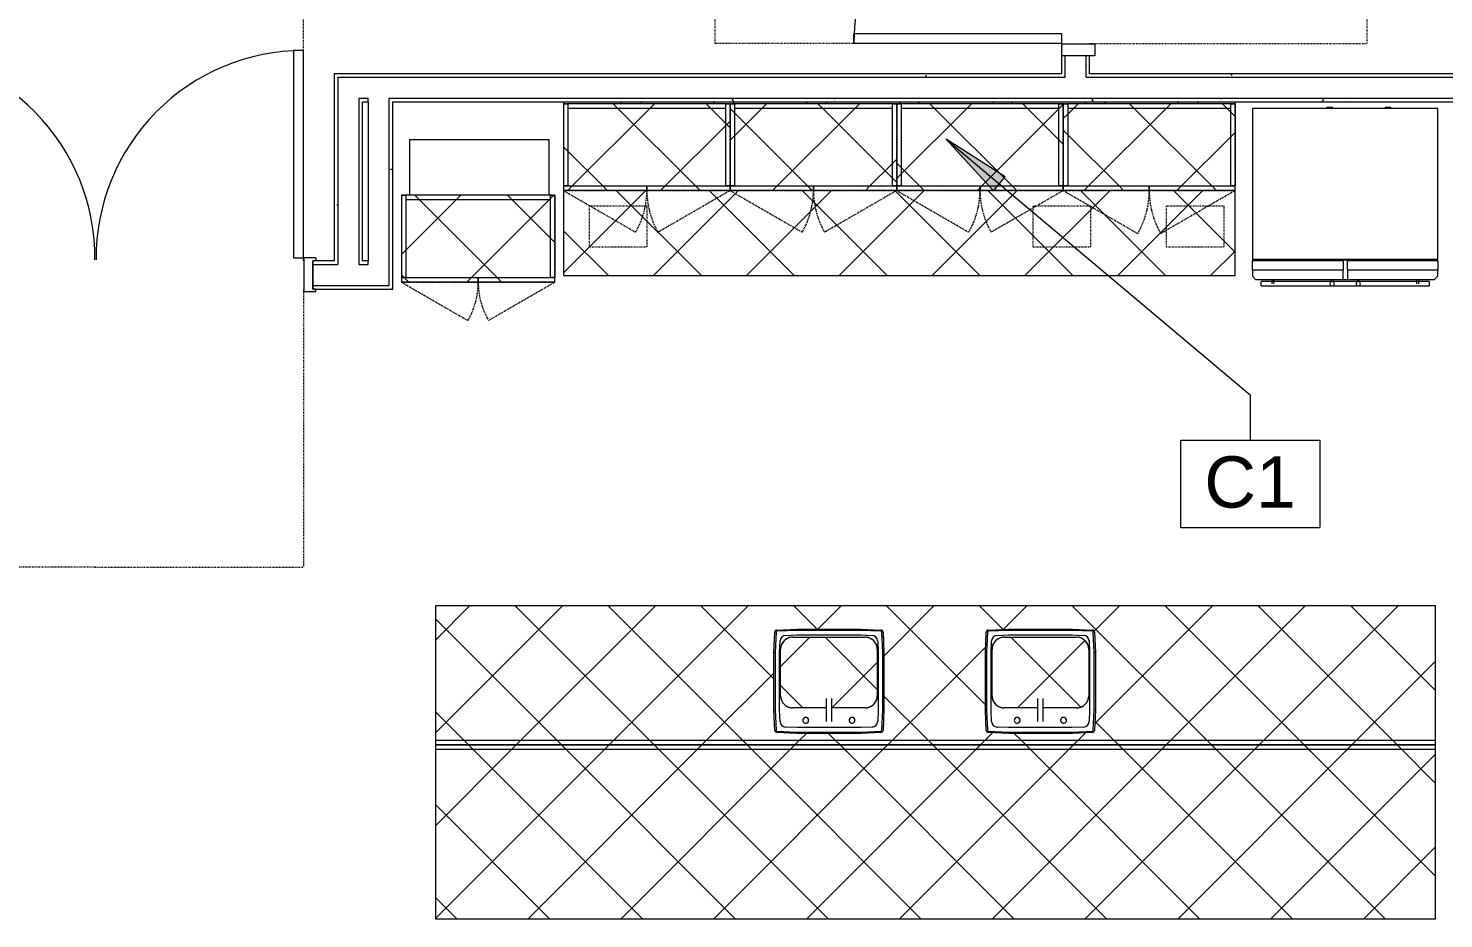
# Model space of a CAD drawing. Header units: inches. Extents: x 25329 to 28023, y 11893 to 13703.
# Drawn here: x 27332.1 to 27576.3, y 12435.1 to 12588.8 of the extents above; entities that cross this region are included whole.
import ezdxf

# ---------------------------------------------------------------- set-up
doc = ezdxf.new("R2010")
doc.units = ezdxf.units.IN
doc.header["$MEASUREMENT"] = 0
doc.linetypes.add('Dash', pattern=[0.25, 0.125, -0.125])
doc.linetypes.add('Hidden', pattern=[0.28125, 0.1875, -0.09375])
for name, color, linetype, lineweight in [('A-ANNO-KEYN', 231, 'Continuous', 9), ('A-DOOR', 31, 'Continuous', 13), ('A-DOOR-FRAM', 31, 'Continuous', 20), ('A-GENM', 13, 'Continuous', 13), ('A-WALL', 113, 'Continuous', 13), ('A-WALL-PATT', 111, 'Continuous', 13), ('I-WALL', 2, 'Continuous', 13), ('P-SANR-FIXT', 6, 'Continuous', 9), ('Q-CASE', 31, 'Continuous', 9), ('Q-CASE-HDLN', 31, 'Dash', 9), ('Q-SPCQ', 91, 'Continuous', 9), ('Q-SPCQ-HDLN', 91, 'Dash', 9)]:
    doc.layers.add(name, color=color, linetype=linetype, lineweight=lineweight)
doc.styles.add('Arial', font='arial.ttf', dxfattribs={"height": 8.851796})
pattern_1 = [(225, (27527.678, 12465.079), (8.012227, -8.012227), []), (315, (27527.678, 12465.079), (8.012227, 8.012227), [])]
pattern_2 = [(0, (0, 0), (30.72, 7.68), [1.267, -21.773, 1.267, -21.773, -122.88]), (0, (0, 0), (30.72, 7.68), [-46.08, 1.267, -44.813, 1.267, -21.773, -53.76]), (0, (0, 0), (30.72, 7.68), [-115.2, 1.267, -14.093, 1.267, -37.133]), (120, (11.52, 3.84), (-22.0110751, 22.7643004), [1.267, -21.773, 1.267, -21.773, -122.88]), (120, (11.52, 3.84), (-22.0110751, 22.7643004), [-46.08, 1.267, -44.813, 1.267, -21.773, -53.76]), (120, (11.52, 3.84), (-22.0110751, 22.7643004), [-115.2, 1.267, -14.093, 1.267, -37.133]), (240, (15.36, 19.2), (-8.7089249, -30.4443004), [1.267, -21.773, 1.267, -21.773, -122.88]), (240, (15.36, 19.2), (-8.7089249, -30.4443004), [-46.08, 1.267, -44.813, 1.267, -21.773, -53.76]), (240, (15.36, 19.2), (-8.7089249, -30.4443004), [-115.2, 1.267, -14.093, 1.267, -37.133])]
pattern_3 = [(225, (27455.191, 12578.163), (8.012227, -8.012227), []), (315, (27455.191, 12578.163), (8.012227, 8.012227), [])]
pattern_4 = [(45, (-27471.708, -12576.106), (-8.012227, 8.012227), []), (135, (-27471.708, -12576.106), (-8.012227, -8.012227), [])]
pattern_5 = [(225, (27424.941, 12562.344), (8.012227, -8.012227), []), (315, (27424.941, 12562.344), (8.012227, 8.012227), [])]
pattern_6 = [(225, (27483.941, 12578.163), (8.012227, -8.012227), []), (315, (27483.941, 12578.163), (8.012227, 8.012227), [])]
pattern_7 = [(225, (27512.691, 12578.163), (8.012227, -8.012227), []), (315, (27512.691, 12578.163), (8.012227, 8.012227), [])]
pattern_8 = [(225, (27542.345, 12578.163), (8.012227, -8.012227), []), (315, (27542.345, 12578.163), (8.012227, 8.012227), [])]

# ---------------------------------------------------------------- blocks, each defined once
blk = doc.blocks.new('C-Counter Top - ADJ HEIGHT-5069320-FIRST FLOOR CONSTRUCTION')
at = {"layer": 'Q-CASE'}
h = blk.add_hatch(dxfattribs=at)
h.set_pattern_fill('FP2_3', color=256, style=0, pattern_type=2)
h.set_pattern_definition(pattern_1)
h.paths.add_polyline_path([(50.32, 0), (-47.26, 0), (-47.26, -0.75), (125.35, -0.75), (125.35, 0), (58.52, 0)], flags=0)
h = blk.add_hatch(dxfattribs=at)
h.set_pattern_fill('FP2_3', color=256, style=0, pattern_type=2)
h.set_pattern_definition(pattern_1)
h.paths.add_polyline_path([(-7.05, -0.75), (-47.26, -0.75), (-47.26, -24), (125.35, -24), (125.35, -0.75), (9.34, -0.75)], flags=0)
h.paths.add_polyline_path([(26.45, -2), (27.18, -2.03), (30.01, -2.2), (30.17, -2.26), (30.28, -2.52), (30.43, -6.4), (30.43, -16.01), (30.23, -19.58), (30.17, -19.74), (29.91, -19.84), (25.74, -20), (14.68, -19.97), (11.85, -19.8), (11.7, -19.74), (11.59, -19.48), (11.43, -15.46), (11.45, -5.71), (11.63, -2.42), (11.7, -2.26), (11.96, -2.16), (15.43, -2), (25.74, -2)], flags=0)
h.paths.add_polyline_path([(61.18, -2), (63.68, -2.03), (66.51, -2.2), (66.67, -2.26), (66.78, -2.52), (66.93, -6.4), (66.93, -16.01), (66.73, -19.58), (66.67, -19.74), (66.41, -19.84), (62.46, -20), (51.18, -19.97), (48.35, -19.8), (48.2, -19.74), (48.09, -19.48), (47.93, -15.46), (47.95, -5.71), (48.13, -2.42), (48.2, -2.26), (48.46, -2.16), (51.93, -2), (58.52, -2)], flags=0)
h.paths.add_polyline_path([(21.79, -6.4), (21.42, -6.4), (21.43, -7.64), (21.42, -7.9), (21.42, -8.16), (21.37, -8.28), (21.27, -8.32), (21.25, -8.41), (21.06, -8.52), (20.93, -8.48), (20.76, -8.5), (20.58, -8.39), (20.58, -8.31), (20.5, -8.28), (20.43, -8.03), (20.48, -8.01), (20.45, -7.74), (20.44, -7.4), (20.44, -6.4), (14.68, -6.4), (14.14, -6.47), (13.63, -6.68), (13.2, -7.02), (12.87, -7.45), (12.66, -7.96), (12.59, -8.5), (12.59, -16.5), (12.66, -17.04), (12.87, -17.55), (13.33, -18.08), (13.63, -18.32), (14.14, -18.53), (14.68, -18.6), (27.18, -18.6), (27.73, -18.53), (28.23, -18.32), (28.68, -17.97), (29, -17.55), (29.21, -17.04), (29.28, -16.5), (29.28, -8.5), (29.21, -7.96), (29, -7.45), (28.67, -7.02), (28.23, -6.68), (27.73, -6.47), (27.18, -6.4), (24.68, -6.4)], flags=0)
h.paths.add_polyline_path([(53.08, -6.4), (51.18, -6.4), (50.64, -6.47), (50.13, -6.68), (49.7, -7.02), (49.37, -7.45), (49.16, -7.96), (49.09, -8.5), (49.09, -16.5), (49.16, -17.04), (49.37, -17.55), (49.83, -18.08), (50.13, -18.32), (50.64, -18.53), (51.18, -18.6), (63.68, -18.6), (64.23, -18.53), (64.73, -18.32), (65.18, -17.97), (65.5, -17.55), (65.71, -17.04), (65.78, -16.5), (65.78, -8.5), (65.71, -7.96), (65.5, -7.45), (65.17, -7.02), (64.73, -6.68), (64.23, -6.47), (63.68, -6.4), (57.92, -6.4), (57.93, -7.64), (57.92, -7.9), (57.92, -8.16), (57.87, -8.28), (57.77, -8.32), (57.75, -8.41), (57.56, -8.52), (57.43, -8.48), (57.26, -8.5), (57.08, -8.39), (57.08, -8.31), (57, -8.28), (56.93, -8.03), (56.98, -8.01), (56.95, -7.74), (56.94, -7.4), (56.94, -6.4), (53.18, -6.4)], flags=0)
for p, q in [((125.35, 0), (-47.26, 0)), ((-47.26, 0), (-47.26, -0.75)), ((125.35, -0.75), (125.35, 0)), ((-47.26, -0.75), (-47.26, -24)), ((-47.26, -0.75), (125.35, -0.75)), ((125.35, -24), (125.35, -0.75)), ((-47.26, -24), (125.35, -24))]:
    blk.add_line(p, q, dxfattribs=at)
blk = doc.blocks.new('Double Flush - Int-F-WDMF-72_ x 84_-4907585-FIRST FLOOR CONSTRUCTION')
at = {"layer": 'A-DOOR', "lineweight": 20}
for p, q in [((-34.16, -2.94), (-35.91, -2.94)), ((-35.91, -2.94), (-35.91, -38.75)), ((-34.16, -38.75), (-34.16, -2.94)), ((34.16, -2.94), (35.91, -2.94)), ((34.16, -38.75), (34.16, -2.94)), ((35.91, -2.94), (35.91, -38.75)), ((-35.91, -38.75), (-34.16, -38.75)), ((35.91, -38.75), (34.16, -38.75))]:
    blk.add_line(p, q, dxfattribs=at)
at = {"layer": 'A-DOOR', "lineweight": 9}
for centre, start, end in [((-35.91, -2.94), 270, 0.5), ((35.91, -2.94), 179.5, 270)]:
    blk.add_arc(centre, 35.81, start, end, dxfattribs=at)
at = {"layer": 'A-DOOR-FRAM'}
for p, q in [((-38, 2.94), (-38, 2.44)), ((-38, 2.94), (-36, 2.94)), ((-36, 2.94), (-36, -2.94)), ((36, 2.94), (36, -2.94)), ((36, 2.94), (38, 2.94)), ((38, 2.94), (38, 2.44)), ((-38, 2.44), (-37.5, 2.44)), ((-37.5, 2.44), (-37.5, -2.44)), ((37.5, 2.44), (37.5, -2.44)), ((37.5, 2.44), (38, 2.44)), ((-38, -2.94), (-38, -2.44)), ((-38, -2.44), (-37.5, -2.44)), ((37.5, -2.44), (38, -2.44)), ((38, -2.94), (38, -2.44)), ((-38, -2.94), (-36, -2.94)), ((36, -2.94), (38, -2.94))]:
    blk.add_line(p, q, dxfattribs=at)
at = {"layer": 'A-GENM', "linetype": 'Dash', "lineweight": 9}
for p, q in [((0.09, 50.44), (-35.91, 50.44)), ((-35.91, 2.44), (-35.91, 50.44)), ((0.09, 50.44), (35.91, 50.44)), ((35.91, 2.44), (35.91, 50.44)), ((35.87, 2.44), (35.91, 2.44)), ((-35.91, -2.44), (-35.91, -62.44)), ((35.87, -2.44), (35.91, -2.44)), ((35.91, -2.44), (35.91, -62.44)), ((-35.91, -62.44), (35.91, -62.44))]:
    blk.add_line(p, q, dxfattribs=at)
blk = doc.blocks.new('P-Sink-Rectangular - PSR1918-3060176-FIRST FLOOR CONSTRUCTION')
at = {"layer": 'P-SANR-FIXT'}
for p, q in [((-9.5, 4.97), (-9.34, 8.49)), ((-9.13, 8.48), (-9.28, 4.96)), ((-8.99, 8.84), (-5.52, 9)), ((-5.51, 8.78), (-8.98, 8.63)), ((-7.47, 7.92), (-5.51, 8)), ((-5.52, 9), (5.52, 9)), ((-5.52, 9), (-5.51, 8.78)), ((5.51, 8.78), (-5.51, 8.78)), ((-5.51, 8), (5.51, 8)), ((5.52, 9), (5.51, 8.78)), ((8.98, 8.63), (5.51, 8.78)), ((5.51, 8), (7.47, 7.92)), ((5.52, 9), (8.99, 8.84)), ((9.28, 4.96), (9.13, 8.48)), ((9.34, 8.49), (9.5, 4.97)), ((-9.5, 4.97), (-9.28, 4.96)), ((-9.5, -4.97), (-9.5, 4.97)), ((-9.28, 4.96), (-9.28, -4.96)), ((-8.5, 5.01), (-8.42, 6.97)), ((-8.5, -5.01), (-8.5, 5.01)), ((8.42, 6.97), (8.5, 5.01)), ((8.5, 5.01), (8.5, -5.01)), ((9.5, 4.97), (9.28, 4.96)), ((9.28, -4.96), (9.28, 4.96)), ((9.5, 4.97), (9.5, -4.97)), ((-8.35, -5.5), (-8.35, 2.5)), ((-8.35, -5.5), (-8.35, 2.5)), ((-6.25, 4.6), (-0.49, 4.6)), ((-6.25, 4.6), (-0.49, 4.6)), ((0.48, 4.6), (6.25, 4.6)), ((0.48, 4.6), (6.25, 4.6)), ((8.35, 2.5), (8.35, -5.5)), ((8.35, 2.5), (8.35, -5.5)), ((-9.5, -4.97), (-9.28, -4.96)), ((-9.34, -8.49), (-9.5, -4.97)), ((-9.28, -4.96), (-9.13, -8.48)), ((-8.42, -6.97), (-8.5, -5.01)), ((8.5, -5.01), (8.42, -6.97)), ((9.13, -8.48), (9.28, -4.96)), ((9.5, -4.97), (9.28, -4.96)), ((9.5, -4.97), (9.34, -8.49)), ((-5.52, -9), (-8.99, -8.84)), ((-8.98, -8.63), (-5.51, -8.78)), ((-5.51, -8), (-7.47, -7.92)), ((6.25, -7.6), (-6.25, -7.6)), ((6.25, -7.6), (-6.25, -7.6)), ((-5.52, -9), (-5.51, -8.78)), ((5.52, -9), (-5.52, -9)), ((5.51, -8), (-5.51, -8)), ((-5.51, -8.78), (5.51, -8.78)), ((7.47, -7.92), (5.51, -8)), ((5.51, -8.78), (8.98, -8.63)), ((5.52, -9), (5.51, -8.78)), ((8.99, -8.84), (5.52, -9))]:
    blk.add_line(p, q, dxfattribs=at)
at = {"layer": 'P-SANR-FIXT', "flags": 128}
for points in [[(-0.5, 6.97), (-0.5, 6.97), (-0.5, 6.96), (-0.5, 6.95), (-0.5, 6.94), (-0.5, 6.93), (-0.5, 6.91), (-0.5, 6.89), (-0.5, 6.87), (-0.5, 6.84), (-0.5, 6.81), (-0.5, 6.78), (-0.5, 6.74), (-0.5, 6.7), (-0.5, 6.66), (-0.5, 6.62), (-0.5, 6.57), (-0.5, 6.52), (-0.5, 6.47), (-0.5, 6.42), (-0.5, 6.36), (-0.5, 6.3), (-0.5, 6.24), (-0.5, 6.18), (-0.5, 6.11), (-0.5, 6.05), (-0.5, 5.98), (-0.5, 5.91), (-0.5, 5.84), (-0.5, 5.77), (-0.5, 5.69), (-0.5, 5.62), (-0.5, 5.54), (-0.5, 5.46), (-0.5, 5.39), (-0.5, 5.31), (-0.5, 5.23), (-0.5, 5.15), (-0.5, 5.07), (-0.5, 4.99), (-0.5, 4.91), (-0.5, 4.83), (-0.5, 4.75), (-0.5, 4.67), (-0.5, 4.59), (-0.5, 4.51), (-0.5, 4.44), (-0.5, 4.36), (-0.5, 4.28), (-0.5, 4.21), (-0.5, 4.13), (-0.5, 4.06), (-0.5, 3.99), (-0.5, 3.92), (-0.5, 3.86), (-0.5, 3.79), (-0.5, 3.73), (-0.5, 3.66), (-0.5, 3.61), (-0.5, 3.55), (-0.5, 3.49), (-0.5, 3.44), (-0.5, 3.39), (-0.5, 3.34), (-0.5, 3.3), (-0.5, 3.25), (-0.5, 3.21), (-0.5, 3.18), (-0.5, 3.14), (-0.5, 3.11), (-0.5, 3.08), (-0.5, 3.06), (-0.5, 3.04), (-0.5, 3.02), (-0.5, 3), (-0.5, 2.99), (-0.5, 2.98), (-0.5, 2.97), (-0.5, 2.97), (-0.5, 2.97)], [(0.5, 2.97), (0.5, 2.97), (0.5, 2.97), (0.5, 2.98), (0.5, 2.99), (0.5, 3.01), (0.5, 3.02), (0.5, 3.05), (0.5, 3.07), (0.5, 3.1), (0.5, 3.13), (0.5, 3.16), (0.5, 3.19), (0.5, 3.23), (0.5, 3.27), (0.5, 3.32), (0.5, 3.36), (0.5, 3.41), (0.5, 3.46), (0.5, 3.52), (0.5, 3.57), (0.5, 3.63), (0.5, 3.69), (0.5, 3.76), (0.5, 3.82), (0.5, 3.89), (0.5, 3.95), (0.5, 4.02), (0.5, 4.1), (0.5, 4.17), (0.5, 4.24), (0.5, 4.32), (0.5, 4.39), (0.5, 4.47), (0.5, 4.55), (0.5, 4.63), (0.5, 4.71), (0.5, 4.79), (0.5, 4.87), (0.5, 4.95), (0.5, 5.03), (0.5, 5.11), (0.5, 5.19), (0.5, 5.26), (0.5, 5.34), (0.5, 5.42), (0.5, 5.5), (0.5, 5.58), (0.5, 5.65), (0.5, 5.73), (0.5, 5.8), (0.5, 5.87), (0.5, 5.94), (0.5, 6.01), (0.5, 6.08), (0.5, 6.14), (0.5, 6.21), (0.5, 6.27), (0.5, 6.33), (0.5, 6.39), (0.5, 6.44), (0.5, 6.49), (0.5, 6.55), (0.5, 6.59), (0.5, 6.64), (0.5, 6.68), (0.5, 6.72), (0.5, 6.76), (0.5, 6.79), (0.5, 6.82), (0.5, 6.85), (0.5, 6.88), (0.5, 6.9), (0.5, 6.92), (0.5, 6.93), (0.5, 6.95), (0.5, 6.96), (0.5, 6.96), (0.5, 6.97), (0.5, 6.97)]]:
    blk.add_lwpolyline(points, dxfattribs=at)
at = {"layer": 'P-SANR-FIXT'}
for centre, radius, start, end in [((-8.97, 8.47), 0.371, 92.5667, 177.4333), ((-8.97, 8.47), 0.156, 92.5667, 177.4333), ((-7.42, 6.92), 0.995, 92.5667, 177.4333), ((7.42, 6.92), 0.995, 2.5667, 87.4333), ((8.97, 8.47), 0.156, 2.5667, 87.4333), ((8.97, 8.47), 0.371, 2.5667, 87.4333), ((-4, 6.75), 0.5, 360, 180), ((-4, 6.75), 0.5, 180, 360), ((-4, 6.75), 0.5, 180, 270), ((-4, 6.75), 0.5, 180, 270), ((-4, 6.75), 0.5, 135, 165), ((-4, 6.75), 0.5, 135, 165), ((-4, 6.75), 0.5, 195, 240), ((-4, 6.75), 0.5, 195, 240), ((-4, 6.75), 0.5, 60, 120), ((-4, 6.75), 0.5, 60, 120), ((-4, 6.75), 0.5, 75, 105), ((-4, 6.75), 0.5, 75, 105), ((-4, 6.75), 0.5, 255, 270), ((-4, 6.75), 0.5, 255, 270), ((-4, 6.75), 0.5, 0, 45), ((-4, 6.75), 0.5, 15, 45), ((-4, 6.75), 0.5, 0, 45), ((-4, 6.75), 0.5, 15, 45), ((-4, 6.75), 0.5, 315, 360), ((-4, 6.75), 0.5, 315, 360), ((-4, 6.75), 0.5, 315, 345), ((-4, 6.75), 0.5, 315, 345), ((4, 6.75), 0.5, 360, 180), ((4, 6.75), 0.5, 135, 180), ((4, 6.75), 0.5, 135, 180), ((4, 6.75), 0.5, 165, 180), ((4, 6.75), 0.5, 165, 180), ((4, 6.75), 0.5, 180, 360), ((4, 6.75), 0.5, 180, 225), ((4, 6.75), 0.5, 180, 195), ((4, 6.75), 0.5, 180, 225), ((4, 6.75), 0.5, 180, 195), ((4, 6.75), 0.5, 135, 150), ((4, 6.75), 0.5, 135, 150), ((4, 6.75), 0.5, 210, 225), ((4, 6.75), 0.5, 210, 225), ((4, 6.75), 0.5, 0, 120), ((4, 6.75), 0.5, 0, 120), ((4, 6.75), 0.5, 240, 300), ((4, 6.75), 0.5, 240, 300), ((4, 6.75), 0.5, 75, 105), ((4, 6.75), 0.5, 75, 105), ((4, 6.75), 0.5, 255, 270), ((4, 6.75), 0.5, 255, 270), ((4, 6.75), 0.5, 30, 60), ((4, 6.75), 0.5, 30, 60), ((4, 6.75), 0.5, 315, 345), ((4, 6.75), 0.5, 315, 345), ((4, 6.75), 0.5, 315, 330), ((4, 6.75), 0.5, 315, 330), ((-6.25, 2.5), 2.1, 90, 180), ((-6.25, 2.5), 2.1, 90, 180), ((-6.25, 2.5), 2.1, 160.0288, 180), ((-6.25, 2.5), 2.1, 115.0288, 154.9712), ((-6.25, 2.5), 2.1, 90, 109.9712), ((6.25, 2.5), 2.1, 70.0288, 90), ((6.25, 2.5), 2.1, 0, 90), ((6.25, 2.5), 2.1, 0, 90), ((6.25, 2.5), 2.1, 25.0288, 64.9712), ((6.25, 2.5), 2.1, 0, 19.9712), ((-7.42, -6.92), 0.995, 182.5667, 267.4333), ((-6.25, -5.5), 2.1, 180, 199.9712), ((-6.25, -5.5), 2.1, 180, 270), ((-6.25, -5.5), 2.1, 180, 270), ((-6.25, -5.5), 2.1, 205.0288, 244.9712), ((6.25, -5.5), 2.1, 270, 360), ((6.25, -5.5), 2.1, 270, 360), ((6.25, -5.5), 2.1, 295.0288, 334.9712), ((7.42, -6.92), 0.995, 272.5667, 357.4333), ((6.25, -5.5), 2.1, 340.0288, 360), ((-8.97, -8.47), 0.371, 182.5667, 267.4333), ((-8.97, -8.47), 0.156, 182.5667, 267.4333), ((-6.25, -5.5), 2.1, 250.0288, 270), ((6.25, -5.5), 2.1, 270, 289.9712), ((8.97, -8.47), 0.156, 272.5667, 357.4333), ((8.97, -8.47), 0.371, 272.5667, 357.4333)]:
    blk.add_arc(centre, radius, start, end, dxfattribs=at)
blk = doc.blocks.new('C-Counter Top - COUNTER - NO BACKSPLASH-5075366-FIRST FLOOR CONSTRUCTION')
at = {"layer": 'Q-CASE'}
h = blk.add_hatch(dxfattribs=at)
h.set_pattern_fill('FP2_3', color=256, style=0, pattern_type=2)
h.set_pattern_definition(pattern_1)
h.paths.add_polyline_path([(125.35, 30), (-47.26, 30), (-47.26, 0.75), (125.35, 0.75), (125.35, 19.05)], flags=0)
h = blk.add_hatch(dxfattribs=at)
h.set_pattern_fill('FP2_3', color=256, style=0, pattern_type=2)
h.set_pattern_definition(pattern_1)
h.paths.add_polyline_path([(-47.26, 0.75), (-47.26, 0), (125.35, 0), (125.35, 0.75), (-7.05, 0.75)], flags=0)
for p, q in [((125.35, 30), (-47.26, 30)), ((-47.26, 30), (-47.26, 0.75)), ((125.35, 0.75), (125.35, 30)), ((125.35, 0.75), (-47.26, 0.75)), ((-47.26, 0.75), (-47.26, 0)), ((-47.26, 0), (125.35, 0)), ((125.35, 0), (125.35, 0.75))]:
    blk.add_line(p, q, dxfattribs=at)
blk = doc.blocks.new('Single Flush - OTJ_SOLIDFLUSH_ALUM-4900275-FIRST FLOOR CONSTRUCTION')
at = {"layer": 'A-DOOR', "lineweight": 20}
for p, q in [((16.16, -2.44), (17.91, -2.44)), ((16.16, -38.25), (16.16, -2.44)), ((17.91, -2.44), (17.91, -38.25)), ((17.91, -38.25), (16.16, -38.25))]:
    blk.add_line(p, q, dxfattribs=at)
at = {"layer": 'A-DOOR', "lineweight": 9}
blk.add_arc((17.91, -2.44), 35.81, 179.5, 270, dxfattribs=at)
at = {"layer": 'A-DOOR-FRAM'}
for p, q in [((-20, 3.31), (-20, -2.44)), ((-20, 3.31), (-18, 3.31)), ((-18, 3.31), (-18, -2.44)), ((18, 3.31), (18, -2.44)), ((18, 3.31), (20, 3.31)), ((20, 3.31), (20, -2.44)), ((-20, -2.44), (-18, -2.44)), ((18, -2.44), (20, -2.44))]:
    blk.add_line(p, q, dxfattribs=at)
at = {"layer": 'A-GENM', "linetype": 'Dash', "lineweight": 9}
for p, q in [((-17.91, 50.25), (-29.91, 50.25)), ((-29.91, 2.44), (-29.91, 50.25)), ((-17.91, 50.25), (17.91, 50.25)), ((-17.91, 2.44), (-17.91, 50.25)), ((17.91, 2.44), (17.91, 50.25)), ((17.87, 2.44), (17.91, 2.44)), ((-35.91, -2.44), (-35.91, -62.25)), ((17.87, -2.44), (17.91, -2.44)), ((17.91, -2.44), (17.91, -62.25)), ((-35.91, -62.25), (17.91, -62.25))]:
    blk.add_line(p, q, dxfattribs=at)
blk = doc.blocks.new('A-Refrigerator - A-Refrigerator-5300330-FIRST FLOOR CONSTRUCTION')
at = {"layer": 'Q-SPCQ'}
for p, q in [((16, 13.75), (-16, 13.75)), ((-16, 13.75), (-16, -12.25)), ((-3.18, 14), (-3.18, 13.75)), ((-3.16, 14), (-3.18, 14)), ((-3.18, 14), (-2.18, 14)), ((-2.18, 14), (-2.2, 14)), ((-2.18, 13.75), (-2.18, 14)), ((6.88, 14), (6.88, 13.75)), ((6.9, 14), (6.88, 14)), ((6.88, 14), (7.88, 14)), ((7.88, 14), (7.86, 14)), ((7.88, 13.75), (7.88, 14)), ((16, -12.25), (16, 13.75)), ((-16, -12.25), (16, -12.25)), ((-0.36, -12.44), (-16, -12.44)), ((-16, -12.44), (-16, -12.5)), ((-16, -12.5), (-0.36, -12.5)), ((-16, -14.13), (-16, -12.5)), ((-0.36, -14.13), (-16, -14.13)), ((-16, -14.13), (-16, -15.21)), ((-0.36, -12.5), (-0.36, -12.44)), ((16, -12.44), (-0.36, -12.44)), ((-0.36, -12.5), (-0.36, -14.13)), ((-0.36, -15.75), (-0.36, -14.13)), ((0.39, -12.5), (16, -12.5)), ((0.39, -14.13), (0.39, -12.5)), ((16, -14.13), (0.39, -14.13)), ((0.39, -14.13), (0.39, -15.75)), ((16, -12.5), (16, -12.44)), ((16, -12.5), (16, -14.13)), ((16, -15.14), (16, -14.13)), ((-16, -15.21), (-15.46, -15.75)), ((-15.46, -15.75), (-0.36, -15.75)), ((-2.41, -16.13), (-14.5, -16.13)), ((-14.5, -16.88), (-14.5, -16.13)), ((-14.5, -16.88), (14.5, -16.88)), ((-12.69, -15.75), (-12.69, -16.13)), ((-12.69, -15.75), (-12.69, -16.5)), ((-12.31, -16.13), (-12.31, -15.75)), ((-12.31, -16.5), (-12.31, -15.75)), ((-2.42, -15.75), (-2.42, -16.17)), ((-2.42, -15.75), (-2.42, -16.17)), ((2.05, -16.13), (-2.05, -16.13)), ((-2.04, -16.17), (-2.04, -15.75)), ((-2.04, -16.17), (-2.04, -15.75)), ((-0.36, -15.75), (0.39, -15.75)), ((0.39, -15.75), (15.39, -15.75)), ((2.04, -15.75), (2.04, -16.17)), ((2.04, -15.75), (2.04, -16.17)), ((14.5, -16.13), (2.41, -16.13)), ((2.42, -16.17), (2.42, -15.75)), ((2.42, -16.17), (2.42, -15.75)), ((12.31, -15.75), (12.31, -16.13)), ((12.31, -15.75), (12.31, -16.5)), ((12.69, -16.13), (12.69, -15.75)), ((12.69, -16.5), (12.69, -15.75)), ((14.5, -16.13), (14.5, -16.88)), ((15.39, -15.75), (16, -15.14))]:
    blk.add_line(p, q, dxfattribs=at)
for centre, start, end in [((-2.25, -16.5), 90, 270), ((-2.25, -16.5), 270, 90), ((2.25, -16.5), 90, 270), ((2.25, -16.5), 270, 90)]:
    blk.add_arc(centre, 0.375, start, end, dxfattribs=at)
blk = doc.blocks.new('CW Cupbd Ohead - 23_5_h x 13 7_8_d - 2 Doors - 1 Shelf-5304517-FIRST FLOOR CONSTRUCTION')
at = {"layer": 'Q-CASE'}
h = blk.add_hatch(dxfattribs=at)
h.set_pattern_fill('FP2_7', color=256, style=0, pattern_type=2)
h.set_pattern_definition(pattern_3)
h.paths.add_polyline_path([(2.75, 17.36), (2, 17.36), (2, 16.57), (16.37, 16.57), (16.37, 17.36)], flags=0)
h = blk.add_hatch(dxfattribs=at)
h.set_pattern_fill('FP2_7', color=256, style=0, pattern_type=2)
h.set_pattern_definition(pattern_3)
h.paths.add_polyline_path([(16.37, 17.36), (16.37, 16.57), (30.75, 16.57), (30.75, 17.36), (30, 17.36)], flags=0)
h = blk.add_hatch(dxfattribs=at)
h.set_pattern_fill('FP2_7', color=256, style=0, pattern_type=2)
h.set_pattern_definition(pattern_3)
h.paths.add_polyline_path([(2, 16.57), (2, 2.36), (2.75, 2.36), (2.75, 16.57)], flags=0)
h = blk.add_hatch(dxfattribs=at)
h.set_pattern_fill('FP2_7', color=256, style=0, pattern_type=2)
h.set_pattern_definition(pattern_3)
h.paths.add_polyline_path([(16.37, 16.57), (2.75, 16.57), (2.75, 3.11), (30, 3.11), (30, 16.57)], flags=0)
h = blk.add_hatch(dxfattribs=at)
h.set_pattern_fill('FP2_7', color=256, style=0, pattern_type=2)
h.set_pattern_definition(pattern_3)
h.paths.add_polyline_path([(30, 16.57), (30, 2.36), (30.75, 2.36), (30.75, 16.57)], flags=0)
h = blk.add_hatch(dxfattribs=at)
h.set_pattern_fill('FP2_7', color=256, style=0, pattern_type=2)
h.set_pattern_definition(pattern_3)
h.paths.add_polyline_path([(2.75, 3.11), (2.75, 2.36), (30, 2.36), (30, 3.11)], flags=0)
at = {"layer": 'Q-CASE', "linetype": 'Hidden'}
for p, q in [((2, 17.36), (14.44, 24.55)), ((30.75, 17.36), (18.3, 24.55))]:
    blk.add_line(p, q, dxfattribs=at)
at = {"layer": 'Q-CASE'}
for p, q in [((2, 17.36), (16.37, 17.36)), ((2, 17.36), (2, 16.57)), ((16.37, 16.57), (16.37, 17.36)), ((16.37, 17.36), (30.75, 17.36)), ((16.37, 17.36), (16.37, 16.57)), ((30.75, 16.57), (30.75, 17.36)), ((16.37, 16.57), (2, 16.57)), ((2, 16.57), (2.75, 16.57)), ((2, 2.36), (2, 16.57)), ((2.75, 16.57), (2.75, 2.36)), ((30.75, 16.57), (16.37, 16.57)), ((30, 16.57), (30.75, 16.57)), ((30, 2.36), (30, 16.57)), ((30.75, 2.36), (30.75, 16.57)), ((30, 3.11), (2.75, 3.11)), ((2.75, 2.36), (2, 2.36)), ((2.75, 2.36), (30, 2.36)), ((30.75, 2.36), (30, 2.36))]:
    blk.add_line(p, q, dxfattribs=at)
at = {"layer": 'Q-CASE', "linetype": 'Hidden'}
for centre, start, end in [((2, 17.36), 359.5, 30), ((30.75, 17.36), 150, 180.5)]:
    blk.add_arc(centre, 14.37, start, end, dxfattribs=at)
at = {"layer": 'Q-CASE-HDLN'}
for p, q in [((30.75, 17.36), (2, 17.36)), ((2, 17.36), (2, 2.36)), ((30.75, 2.36), (30.75, 17.36)), ((2, 2.36), (30.75, 2.36))]:
    blk.add_line(p, q, dxfattribs=at)
blk = doc.blocks.new('A - REGRIGERATOR - KEG - A - REGRIGERATOR - KEG-5077391-FIRST FLOOR CONSTRUCTION')
at = {"layer": 'Q-SPCQ'}
for p, q in [((27638.71, 12541.2), (27629.13, 12541.2)), ((27638.71, 12517.13), (27638.71, 12541.2)), ((27629.13, 12517.13), (27638.71, 12517.13))]:
    blk.add_line(p, q, dxfattribs=at)
blk = doc.blocks.new('C-Counter Top - COUNTER - NO BACKSPLASH-5303810-FIRST FLOOR CONSTRUCTION')
at = {"layer": 'Q-CASE'}
h = blk.add_hatch(dxfattribs=at)
h.set_pattern_fill('FP2_9', color=256, style=0, pattern_type=2)
h.set_pattern_definition(pattern_4)
h.paths.add_polyline_path([(63.02, -0.31), (68.64, -0.31), (68.64, 0), (-47.26, 0), (-47.26, -0.31), (39.74, -0.31)], flags=0)
h = blk.add_hatch(dxfattribs=at)
h.set_pattern_fill('FP2_9', color=256, style=0, pattern_type=2)
h.set_pattern_definition(pattern_4)
h.paths.add_polyline_path([(10.99, -30), (68.64, -30), (68.64, -15.31), (-47.26, -15.31), (-47.26, -30), (10.24, -30)], flags=0)
for p, q in [((-47.26, 0), (-47.26, -0.31)), ((68.64, -0.31), (68.64, 0)), ((-47.26, -15.31), (-47.26, -30)), ((68.64, -30), (68.64, -15.31)), ((-47.26, -30), (68.64, -30))]:
    blk.add_line(p, q, dxfattribs=at)
blk = doc.blocks.new('CW Cupbd Ohead - 23_5_h x 13 7_8_d - 2 Doors - 1 Shelf-5304574-FIRST FLOOR CONSTRUCTION')
at = {"layer": 'Q-CASE'}
h = blk.add_hatch(dxfattribs=at)
h.set_pattern_fill('FP2_10', color=256, style=0, pattern_type=2)
h.set_pattern_definition(pattern_5)
h.paths.add_polyline_path([(2, 17.36), (2, 16.57), (15.23, 16.57), (15.23, 17.36)], flags=0)
h = blk.add_hatch(dxfattribs=at)
h.set_pattern_fill('FP2_10', color=256, style=0, pattern_type=2)
h.set_pattern_definition(pattern_5)
h.paths.add_polyline_path([(28.46, 17.36), (15.23, 17.36), (15.23, 16.57), (28.46, 16.57), (28.46, 17.3)], flags=0)
h = blk.add_hatch(dxfattribs=at)
h.set_pattern_fill('FP2_10', color=256, style=0, pattern_type=2)
h.set_pattern_definition(pattern_5)
h.paths.add_polyline_path([(2, 16.57), (2, 2.36), (2.75, 2.36), (2.75, 16.57)], flags=0)
h = blk.add_hatch(dxfattribs=at)
h.set_pattern_fill('FP2_10', color=256, style=0, pattern_type=2)
h.set_pattern_definition(pattern_5)
h.paths.add_polyline_path([(27.71, 16.57), (2.75, 16.57), (2.75, 3.11), (27.71, 3.11)], flags=0)
h = blk.add_hatch(dxfattribs=at)
h.set_pattern_fill('FP2_10', color=256, style=0, pattern_type=2)
h.set_pattern_definition(pattern_5)
h.paths.add_polyline_path([(27.71, 16.57), (27.71, 2.36), (28.46, 2.36), (28.46, 16.57)], flags=0)
h = blk.add_hatch(dxfattribs=at)
h.set_pattern_fill('FP2_10', color=256, style=0, pattern_type=2)
h.set_pattern_definition(pattern_5)
h.paths.add_polyline_path([(2.75, 3.11), (2.75, 2.36), (27.71, 2.36), (27.71, 3.11), (3, 3.11)], flags=0)
at = {"layer": 'Q-CASE', "linetype": 'Hidden'}
for p, q in [((2, 17.36), (13.45, 23.98)), ((28.46, 17.36), (17, 23.98))]:
    blk.add_line(p, q, dxfattribs=at)
at = {"layer": 'Q-CASE'}
for p, q in [((2, 17.36), (15.23, 17.36)), ((2, 17.36), (2, 16.57)), ((15.23, 16.57), (15.23, 17.36)), ((15.23, 17.36), (28.46, 17.36)), ((15.23, 17.36), (15.23, 16.57)), ((28.46, 16.57), (28.46, 17.36)), ((15.23, 16.57), (2, 16.57)), ((2, 16.57), (2.75, 16.57)), ((2, 2.36), (2, 16.57)), ((2.75, 16.57), (2.75, 2.36)), ((28.46, 16.57), (15.23, 16.57)), ((27.71, 16.57), (28.46, 16.57)), ((27.71, 2.36), (27.71, 16.57)), ((28.46, 2.36), (28.46, 16.57)), ((27.71, 3.11), (2.75, 3.11)), ((2.75, 2.36), (2, 2.36)), ((2.75, 2.36), (27.71, 2.36)), ((28.46, 2.36), (27.71, 2.36))]:
    blk.add_line(p, q, dxfattribs=at)
at = {"layer": 'Q-CASE', "linetype": 'Hidden'}
for centre, start, end in [((2, 17.36), 359.5, 30), ((28.46, 17.36), 150, 180.5)]:
    blk.add_arc(centre, 13.23, start, end, dxfattribs=at)
at = {"layer": 'Q-CASE-HDLN'}
for p, q in [((28.46, 17.36), (2, 17.36)), ((2, 17.36), (2, 2.36)), ((28.46, 2.36), (28.46, 17.36)), ((2, 2.36), (28.46, 2.36))]:
    blk.add_line(p, q, dxfattribs=at)
blk = doc.blocks.new('CW Cupbd Ohead - 23_5_h x 13 7_8_d - 2 Doors - 1 Shelf-V11-FIRST FLOOR CONSTRUCTION')
at = {"layer": 'Q-CASE'}
h = blk.add_hatch(dxfattribs=at)
h.set_pattern_fill('FP2_11', color=256, style=0, pattern_type=2)
h.set_pattern_definition(pattern_6)
h.paths.add_polyline_path([(16.37, 17.36), (2, 17.36), (2, 16.57), (16.37, 16.57)], flags=0)
h = blk.add_hatch(dxfattribs=at)
h.set_pattern_fill('FP2_11', color=256, style=0, pattern_type=2)
h.set_pattern_definition(pattern_6)
h.paths.add_polyline_path([(30.75, 17.36), (16.37, 17.36), (16.37, 16.57), (30.75, 16.57)], flags=0)
h = blk.add_hatch(dxfattribs=at)
h.set_pattern_fill('FP2_11', color=256, style=0, pattern_type=2)
h.set_pattern_definition(pattern_6)
h.paths.add_polyline_path([(2, 16.57), (2, 2.36), (2.75, 2.36), (2.75, 16.57)], flags=0)
h = blk.add_hatch(dxfattribs=at)
h.set_pattern_fill('FP2_11', color=256, style=0, pattern_type=2)
h.set_pattern_definition(pattern_6)
h.paths.add_polyline_path([(16.37, 16.57), (2.75, 16.57), (2.75, 3.11), (30, 3.11), (30, 16.57)], flags=0)
h = blk.add_hatch(dxfattribs=at)
h.set_pattern_fill('FP2_11', color=256, style=0, pattern_type=2)
h.set_pattern_definition(pattern_6)
h.paths.add_polyline_path([(30, 16.57), (30, 2.36), (30.75, 2.36), (30.75, 16.57)], flags=0)
h = blk.add_hatch(dxfattribs=at)
h.set_pattern_fill('FP2_11', color=256, style=0, pattern_type=2)
h.set_pattern_definition(pattern_6)
h.paths.add_polyline_path([(14.78, 3.11), (2.75, 3.11), (2.75, 2.36), (30, 2.36), (30, 3.11)], flags=0)
at = {"layer": 'Q-CASE', "linetype": 'Hidden'}
for p, q in [((2, 17.36), (14.44, 24.55)), ((30.75, 17.36), (18.3, 24.55))]:
    blk.add_line(p, q, dxfattribs=at)
at = {"layer": 'Q-CASE'}
for p, q in [((2, 17.36), (16.37, 17.36)), ((2, 17.36), (2, 16.57)), ((16.37, 16.57), (16.37, 17.36)), ((16.37, 17.36), (30.75, 17.36)), ((16.37, 17.36), (16.37, 16.57)), ((30.75, 16.57), (30.75, 17.36)), ((16.37, 16.57), (2, 16.57)), ((2, 16.57), (2.75, 16.57)), ((2, 2.36), (2, 16.57)), ((2.75, 16.57), (2.75, 2.36)), ((30.75, 16.57), (16.37, 16.57)), ((30, 16.57), (30.75, 16.57)), ((30, 2.36), (30, 16.57)), ((30.75, 2.36), (30.75, 16.57)), ((30, 3.11), (2.75, 3.11)), ((2.75, 2.36), (2, 2.36)), ((2.75, 2.36), (30, 2.36)), ((30.75, 2.36), (30, 2.36))]:
    blk.add_line(p, q, dxfattribs=at)
at = {"layer": 'Q-CASE', "linetype": 'Hidden'}
for centre, start, end in [((2, 17.36), 359.5, 30), ((30.75, 17.36), 150, 180.5)]:
    blk.add_arc(centre, 14.37, start, end, dxfattribs=at)
at = {"layer": 'Q-CASE-HDLN'}
for p, q in [((30.75, 17.36), (2, 17.36)), ((2, 17.36), (2, 2.36)), ((30.75, 2.36), (30.75, 17.36)), ((2, 2.36), (30.75, 2.36))]:
    blk.add_line(p, q, dxfattribs=at)
blk = doc.blocks.new('CW Cupbd Ohead - 23_5_h x 13 7_8_d - 2 Doors - 1 Shelf-V12-FIRST FLOOR CONSTRUCTION')
at = {"layer": 'Q-CASE'}
h = blk.add_hatch(dxfattribs=at)
h.set_pattern_fill('FP2_12', color=256, style=0, pattern_type=2)
h.set_pattern_definition(pattern_7)
h.paths.add_polyline_path([(2, 17.36), (2, 16.57), (16.37, 16.57), (16.37, 17.36), (2.75, 17.36)], flags=0)
h = blk.add_hatch(dxfattribs=at)
h.set_pattern_fill('FP2_12', color=256, style=0, pattern_type=2)
h.set_pattern_definition(pattern_7)
h.paths.add_polyline_path([(30.75, 17.36), (16.37, 17.36), (16.37, 16.57), (30.75, 16.57)], flags=0)
h = blk.add_hatch(dxfattribs=at)
h.set_pattern_fill('FP2_12', color=256, style=0, pattern_type=2)
h.set_pattern_definition(pattern_7)
h.paths.add_polyline_path([(2, 16.57), (2, 2.36), (2.75, 2.36), (2.75, 16.57)], flags=0)
h = blk.add_hatch(dxfattribs=at)
h.set_pattern_fill('FP2_12', color=256, style=0, pattern_type=2)
h.set_pattern_definition(pattern_7)
h.paths.add_polyline_path([(16.37, 16.57), (2.75, 16.57), (2.75, 3.11), (30, 3.11), (30, 16.57)], flags=0)
h = blk.add_hatch(dxfattribs=at)
h.set_pattern_fill('FP2_12', color=256, style=0, pattern_type=2)
h.set_pattern_definition(pattern_7)
h.paths.add_polyline_path([(30, 16.57), (30, 2.36), (30.75, 2.36), (30.75, 16.57)], flags=0)
h = blk.add_hatch(dxfattribs=at)
h.set_pattern_fill('FP2_12', color=256, style=0, pattern_type=2)
h.set_pattern_definition(pattern_7)
h.paths.add_polyline_path([(2.75, 3.11), (2.75, 2.36), (30, 2.36), (30, 3.11)], flags=0)
at = {"layer": 'Q-CASE', "linetype": 'Hidden'}
for p, q in [((2, 17.36), (14.44, 24.55)), ((30.75, 17.36), (18.3, 24.55))]:
    blk.add_line(p, q, dxfattribs=at)
at = {"layer": 'Q-CASE'}
for p, q in [((2, 17.36), (16.37, 17.36)), ((2, 17.36), (2, 16.57)), ((16.37, 16.57), (16.37, 17.36)), ((16.37, 17.36), (30.75, 17.36)), ((16.37, 17.36), (16.37, 16.57)), ((30.75, 16.57), (30.75, 17.36)), ((16.37, 16.57), (2, 16.57)), ((2, 16.57), (2.75, 16.57)), ((2, 2.36), (2, 16.57)), ((2.75, 16.57), (2.75, 2.36)), ((30.75, 16.57), (16.37, 16.57)), ((30, 16.57), (30.75, 16.57)), ((30, 2.36), (30, 16.57)), ((30.75, 2.36), (30.75, 16.57)), ((30, 3.11), (2.75, 3.11)), ((2.75, 2.36), (2, 2.36)), ((2.75, 2.36), (30, 2.36)), ((30.75, 2.36), (30, 2.36))]:
    blk.add_line(p, q, dxfattribs=at)
at = {"layer": 'Q-CASE', "linetype": 'Hidden'}
for centre, start, end in [((2, 17.36), 359.5, 30), ((30.75, 17.36), 150, 180.5)]:
    blk.add_arc(centre, 14.37, start, end, dxfattribs=at)
at = {"layer": 'Q-CASE-HDLN'}
for p, q in [((30.75, 17.36), (2, 17.36)), ((2, 17.36), (2, 2.36)), ((30.75, 2.36), (30.75, 17.36)), ((2, 2.36), (30.75, 2.36))]:
    blk.add_line(p, q, dxfattribs=at)
blk = doc.blocks.new('CW Cupbd Ohead - 23_5_h x 13 7_8_d - 2 Doors - 1 Shelf-5304593-FIRST FLOOR CONSTRUCTION')
at = {"layer": 'Q-CASE'}
h = blk.add_hatch(dxfattribs=at)
h.set_pattern_fill('FP2_13', color=256, style=0, pattern_type=2)
h.set_pattern_definition(pattern_8)
h.paths.add_polyline_path([(16.82, 17.36), (2, 17.36), (2, 16.57), (16.82, 16.57)], flags=0)
h = blk.add_hatch(dxfattribs=at)
h.set_pattern_fill('FP2_13', color=256, style=0, pattern_type=2)
h.set_pattern_definition(pattern_8)
h.paths.add_polyline_path([(16.82, 17.36), (16.82, 16.57), (31.65, 16.57), (31.65, 17.36), (30.9, 17.36)], flags=0)
h = blk.add_hatch(dxfattribs=at)
h.set_pattern_fill('FP2_13', color=256, style=0, pattern_type=2)
h.set_pattern_definition(pattern_8)
h.paths.add_polyline_path([(2.75, 16.57), (2, 16.57), (2, 2.36), (2.75, 2.36), (2.75, 8.37)], flags=0)
h = blk.add_hatch(dxfattribs=at)
h.set_pattern_fill('FP2_13', color=256, style=0, pattern_type=2)
h.set_pattern_definition(pattern_8)
h.paths.add_polyline_path([(30.9, 16.57), (2.75, 16.57), (2.75, 3.11), (30.9, 3.11)], flags=0)
h = blk.add_hatch(dxfattribs=at)
h.set_pattern_fill('FP2_13', color=256, style=0, pattern_type=2)
h.set_pattern_definition(pattern_8)
h.paths.add_polyline_path([(30.9, 16.57), (30.9, 2.36), (31.65, 2.36), (31.65, 16.57)], flags=0)
h = blk.add_hatch(dxfattribs=at)
h.set_pattern_fill('FP2_13', color=256, style=0, pattern_type=2)
h.set_pattern_definition(pattern_8)
h.paths.add_polyline_path([(7.62, 3.11), (2.75, 3.11), (2.75, 2.36), (30.9, 2.36), (30.9, 3.11)], flags=0)
at = {"layer": 'Q-CASE', "linetype": 'Hidden'}
for p, q in [((2, 17.36), (14.84, 24.78)), ((31.65, 17.36), (18.81, 24.78))]:
    blk.add_line(p, q, dxfattribs=at)
at = {"layer": 'Q-CASE'}
for p, q in [((2, 17.36), (16.82, 17.36)), ((2, 17.36), (2, 16.57)), ((16.82, 16.57), (16.82, 17.36)), ((16.82, 17.36), (31.65, 17.36)), ((16.82, 17.36), (16.82, 16.57)), ((31.65, 16.57), (31.65, 17.36)), ((16.82, 16.57), (2, 16.57)), ((2, 16.57), (2.75, 16.57)), ((2, 2.36), (2, 16.57)), ((2.75, 16.57), (2.75, 2.36)), ((31.65, 16.57), (16.82, 16.57)), ((30.9, 16.57), (31.65, 16.57)), ((30.9, 2.36), (30.9, 16.57)), ((31.65, 2.36), (31.65, 16.57)), ((30.9, 3.11), (2.75, 3.11)), ((2.75, 2.36), (2, 2.36)), ((2.75, 2.36), (30.9, 2.36)), ((31.65, 2.36), (30.9, 2.36))]:
    blk.add_line(p, q, dxfattribs=at)
at = {"layer": 'Q-CASE', "linetype": 'Hidden'}
for centre, start, end in [((2, 17.36), 359.5, 30), ((31.65, 17.36), 150, 180.5)]:
    blk.add_arc(centre, 14.83, start, end, dxfattribs=at)
at = {"layer": 'Q-CASE-HDLN'}
for p, q in [((31.65, 17.36), (2, 17.36)), ((2, 17.36), (2, 2.36)), ((31.65, 2.36), (31.65, 17.36)), ((2, 2.36), (31.65, 2.36))]:
    blk.add_line(p, q, dxfattribs=at)
blk = doc.blocks.new('A-Coffee Maker-generic - A-Coffee Maker-generic-3789961-FIRST FLOOR CONSTRUCTION')
at = {"layer": 'Q-SPCQ-HDLN'}
for p, q in [((-5, 3.5), (-5, -3.5)), ((5, 3.5), (-5, 3.5)), ((5, -3.5), (5, 3.5)), ((-5, -3.5), (5, -3.5))]:
    blk.add_line(p, q, dxfattribs=at)
blk = doc.blocks.new('A-Coffee Maker-generic - Water cooler - generic-5321332-FIRST FLOOR CONSTRUCTION')
at = {"layer": 'Q-SPCQ-HDLN'}
for p, q in [((-5, 3.5), (-5, -3.5)), ((5, 3.5), (-5, 3.5)), ((5, -3.5), (5, 3.5)), ((-5, -3.5), (5, -3.5))]:
    blk.add_line(p, q, dxfattribs=at)
blk = doc.blocks.new('Keynote Tag - Keynote Number - Boxed-135510-FIRST FLOOR CONSTRUCTION')
at = {"layer": 'A-ANNO-KEYN'}
for p, q in [((-0.125, -0.0792), (-0.125, 0.0781)), ((-0.125, 0.0781), (0.125, 0.0781)), ((0.125, 0.0781), (0.125, -0.0792)), ((-0.125, -0.0792), (0.125, -0.0792))]:
    blk.add_line(p, q, dxfattribs=at)

msp = doc.modelspace()

# ---------------------------------------------------------------- hatches: boundary and pattern name
at = {"layer": 'A-ANNO-KEYN'}
msp.add_hatch(color=256, dxfattribs=at).paths.add_polyline_path([(27490.48, 12569.7), (27498.64, 12560.77), (27500.67, 12563.18)], flags=0)
at = {"layer": 'A-WALL-PATT', "lineweight": 9}
h = msp.add_hatch(dxfattribs=at)
h.set_pattern_fill('FP2_2', color=256, style=0, pattern_type=2)
h.set_pattern_definition(pattern_2)
h.paths.add_polyline_path([(27510.37, 12580.98), (27510.99, 12580.98), (27510.99, 12584.09), (27510.37, 12584.09)], flags=0)
h.paths.add_polyline_path([(27510.99, 12624.09), (27510.99, 12674.86), (27510.37, 12674.86), (27510.37, 12624.09)], flags=0)
h = msp.add_hatch(dxfattribs=at)
h.set_pattern_fill('FP2_2', color=256, style=0, pattern_type=2)
h.set_pattern_definition(pattern_2)
h.paths.add_polyline_path([(27515.24, 12580.98), (27515.24, 12584.09), (27514.62, 12584.09), (27514.62, 12580.98)], flags=0)
h.paths.add_polyline_path([(27515.24, 12624.09), (27515.24, 12641.98), (27514.62, 12641.98), (27514.62, 12624.09)], flags=0)
h.paths.add_polyline_path([(27515.24, 12645.61), (27515.24, 12670.61), (27514.62, 12670.61), (27514.62, 12645.61)], flags=0)
h = msp.add_hatch(dxfattribs=at)
h.set_pattern_fill('FP2_2', color=256, style=0, pattern_type=2)
h.set_pattern_definition(pattern_2)
h.paths.add_polyline_path([(27609.35, 12580.36), (27613.35, 12580.36), (27613.35, 12580.98), (27514.62, 12580.98), (27514.62, 12580.36), (27600.3, 12580.36)], flags=0)
h.paths.add_polyline_path([(27384.86, 12580.36), (27510.99, 12580.36), (27510.99, 12580.98), (27384.86, 12580.98), (27384.86, 12580.84)], flags=0)
h = msp.add_hatch(dxfattribs=at)
h.set_pattern_fill('FP2_2', color=256, style=0, pattern_type=2)
h.set_pattern_definition(pattern_2)
h.paths.add_polyline_path([(27385.49, 12548.67), (27385.49, 12580.36), (27384.86, 12580.35), (27384.86, 12548.67)], flags=0)
h = msp.add_hatch(dxfattribs=at)
h.set_pattern_fill('FP2_2', color=256, style=0, pattern_type=2)
h.set_pattern_definition(pattern_2)
h.paths.add_polyline_path([(27389.11, 12576.11), (27390.74, 12576.11), (27390.74, 12576.73), (27389.11, 12576.73)], flags=0)
h.paths.add_polyline_path([(27600.3, 12576.11), (27613.35, 12576.11), (27613.35, 12576.73), (27394.36, 12576.73), (27394.36, 12576.11), (27577.35, 12576.11)], flags=0)
h = msp.add_hatch(dxfattribs=at)
h.set_pattern_fill('FP2_2', color=256, style=0, pattern_type=2)
h.set_pattern_definition(pattern_2)
h.paths.add_polyline_path([(27394.89, 12543.79), (27394.99, 12543.79), (27394.99, 12576.11), (27394.36, 12576.11), (27394.36, 12543.79)], flags=0)

# ---------------------------------------------------------------- linework, layer by layer
at = {"layer": 'A-ANNO-KEYN'}
for p, q in [((27490.48, 12569.7), (27498.64, 12560.77)), ((27500.67, 12563.18), (27490.48, 12569.7)), ((27490.48, 12569.7), (27542.96, 12525.53)), ((27498.64, 12560.77), (27500.67, 12563.18)), ((27542.96, 12525.53), (27542.96, 12517.7))]:
    msp.add_line(p, q, dxfattribs=at)
at = {"layer": 'A-WALL'}
for p, q in [((27510.99, 12580.36), (27510.99, 12584.09)), ((27514.62, 12580.36), (27514.62, 12584.09)), ((27385.49, 12580.36), (27510.99, 12580.36)), ((27385.49, 12580.36), (27385.49, 12548.04)), ((27514.62, 12580.36), (27613.97, 12580.36)), ((27389.11, 12576.73), (27390.74, 12576.73)), ((27389.11, 12576.73), (27389.11, 12548.04)), ((27390.74, 12576.11), (27390.74, 12576.73)), ((27394.36, 12576.73), (27613.97, 12576.73)), ((27394.36, 12544.42), (27394.36, 12576.73)), ((27381.16, 12548.04), (27385.49, 12548.04)), ((27389.11, 12548.04), (27390.74, 12548.04)), ((27390.74, 12548.04), (27390.74, 12548.67)), ((27381.16, 12544.42), (27394.36, 12544.42))]:
    msp.add_line(p, q, dxfattribs=at)
at = {"layer": 'I-WALL'}
for p, q in [((27510.37, 12584.09), (27510.37, 12580.98)), ((27515.24, 12584.09), (27510.37, 12584.09)), ((27515.24, 12580.98), (27515.24, 12584.09)), ((27510.37, 12580.98), (27384.86, 12580.98)), ((27384.86, 12580.98), (27384.86, 12548.67)), ((27613.35, 12580.98), (27515.24, 12580.98)), ((27389.74, 12576.11), (27390.74, 12576.11)), ((27389.74, 12548.67), (27389.74, 12576.11)), ((27390.74, 12576.11), (27390.74, 12548.67)), ((27394.99, 12576.11), (27613.35, 12576.11)), ((27394.99, 12543.79), (27394.99, 12576.11)), ((27384.86, 12548.67), (27381.16, 12548.67)), ((27381.16, 12548.67), (27381.16, 12543.79)), ((27390.74, 12548.67), (27389.74, 12548.67)), ((27381.16, 12543.79), (27394.99, 12543.79))]:
    msp.add_line(p, q, dxfattribs=at)

# ---------------------------------------------------------------- block references
at = {"layer": 'A-ANNO-KEYN', "xscale": 95.99999999999994, "yscale": 95.99999999999994, "zscale": 95.99999999999994}
msp.add_blockref('Keynote Tag - Keynote Number - Boxed-135510-FIRST FLOOR CONSTRUCTION', (27542.96, 12510.2), dxfattribs=at)
at = {"layer": 'A-DOOR'}
for name, p, rotation in [('Single Flush - OTJ_SOLIDFLUSH_ALUM-4900275-FIRST FLOOR CONSTRUCTION', (27512.81, 12604.09), 270), ('Double Flush - Int-F-WDMF-72_ x 84_-4907585-FIRST FLOOR CONSTRUCTION', (27343.66, 12546.23), 180)]:
    msp.add_blockref(name, p, dxfattribs=dict(at, rotation=rotation))
at = {"layer": 'P-SANR-FIXT', "rotation": 180}
for p in [(27470.24, 12476.08), (27506.74, 12476.08)]:
    msp.add_blockref('P-Sink-Rectangular - PSR1918-3060176-FIRST FLOOR CONSTRUCTION', p, dxfattribs=at)
at = {"layer": 'Q-CASE'}
msp.add_blockref('C-Counter Top - COUNTER - NO BACKSPLASH-5303810-FIRST FLOOR CONSTRUCTION', (27471.71, 12576.11), dxfattribs=at)
at = {"layer": 'Q-CASE', "rotation": 180}
for name, p in [('CW Cupbd Ohead - 23_5_h x 13 7_8_d - 2 Doors - 1 Shelf-5304517-FIRST FLOOR CONSTRUCTION', (27455.19, 12578.16)), ('CW Cupbd Ohead - 23_5_h x 13 7_8_d - 2 Doors - 1 Shelf-V11-FIRST FLOOR CONSTRUCTION', (27483.94, 12578.16)), ('CW Cupbd Ohead - 23_5_h x 13 7_8_d - 2 Doors - 1 Shelf-V12-FIRST FLOOR CONSTRUCTION', (27512.69, 12578.16)), ('CW Cupbd Ohead - 23_5_h x 13 7_8_d - 2 Doors - 1 Shelf-5304593-FIRST FLOOR CONSTRUCTION', (27542.35, 12578.16)), ('CW Cupbd Ohead - 23_5_h x 13 7_8_d - 2 Doors - 1 Shelf-5304574-FIRST FLOOR CONSTRUCTION', (27424.94, 12562.34)), ('C-Counter Top - ADJ HEIGHT-5069320-FIRST FLOOR CONSTRUCTION', (27527.68, 12465.08)), ('C-Counter Top - COUNTER - NO BACKSPLASH-5075366-FIRST FLOOR CONSTRUCTION', (27527.68, 12465.08))]:
    msp.add_blockref(name, p, dxfattribs=at)
at = {"layer": 'Q-SPCQ'}
for name, p in [('A-Refrigerator - A-Refrigerator-5300330-FIRST FLOOR CONSTRUCTION', (27559.35, 12561.21)), ('A-Coffee Maker-generic - A-Coffee Maker-generic-3789961-FIRST FLOOR CONSTRUCTION', (27433.85, 12554.59)), ('A-Coffee Maker-generic - A-Coffee Maker-generic-3789961-FIRST FLOOR CONSTRUCTION', (27510.46, 12554.59)), ('A-Coffee Maker-generic - Water cooler - generic-5321332-FIRST FLOOR CONSTRUCTION', (27533.46, 12554.59))]:
    msp.add_blockref(name, p, dxfattribs=at)
at = {"layer": 'Q-SPCQ', "rotation": 89.99999999999999}
msp.add_blockref('A - REGRIGERATOR - KEG - A - REGRIGERATOR - KEG-5077391-FIRST FLOOR CONSTRUCTION', (39939.07, -15069.15), dxfattribs=at)

# ---------------------------------------------------------------- next in the draw order: texts
at = {"layer": 'A-ANNO-KEYN', "insert": (27542.93, 12514.91), "char_height": 8.852, "width": 18.792, "attachment_point": 2, "line_spacing_factor": 0.938532, "style": 'Arial', "bg_fill": 3, "box_fill_scale": 1.25, "bg_fill_color": 0, "bg_fill_transparency": 0}
msp.add_mtext('C1', dxfattribs=at)

doc.saveas('drawing.dxf')
